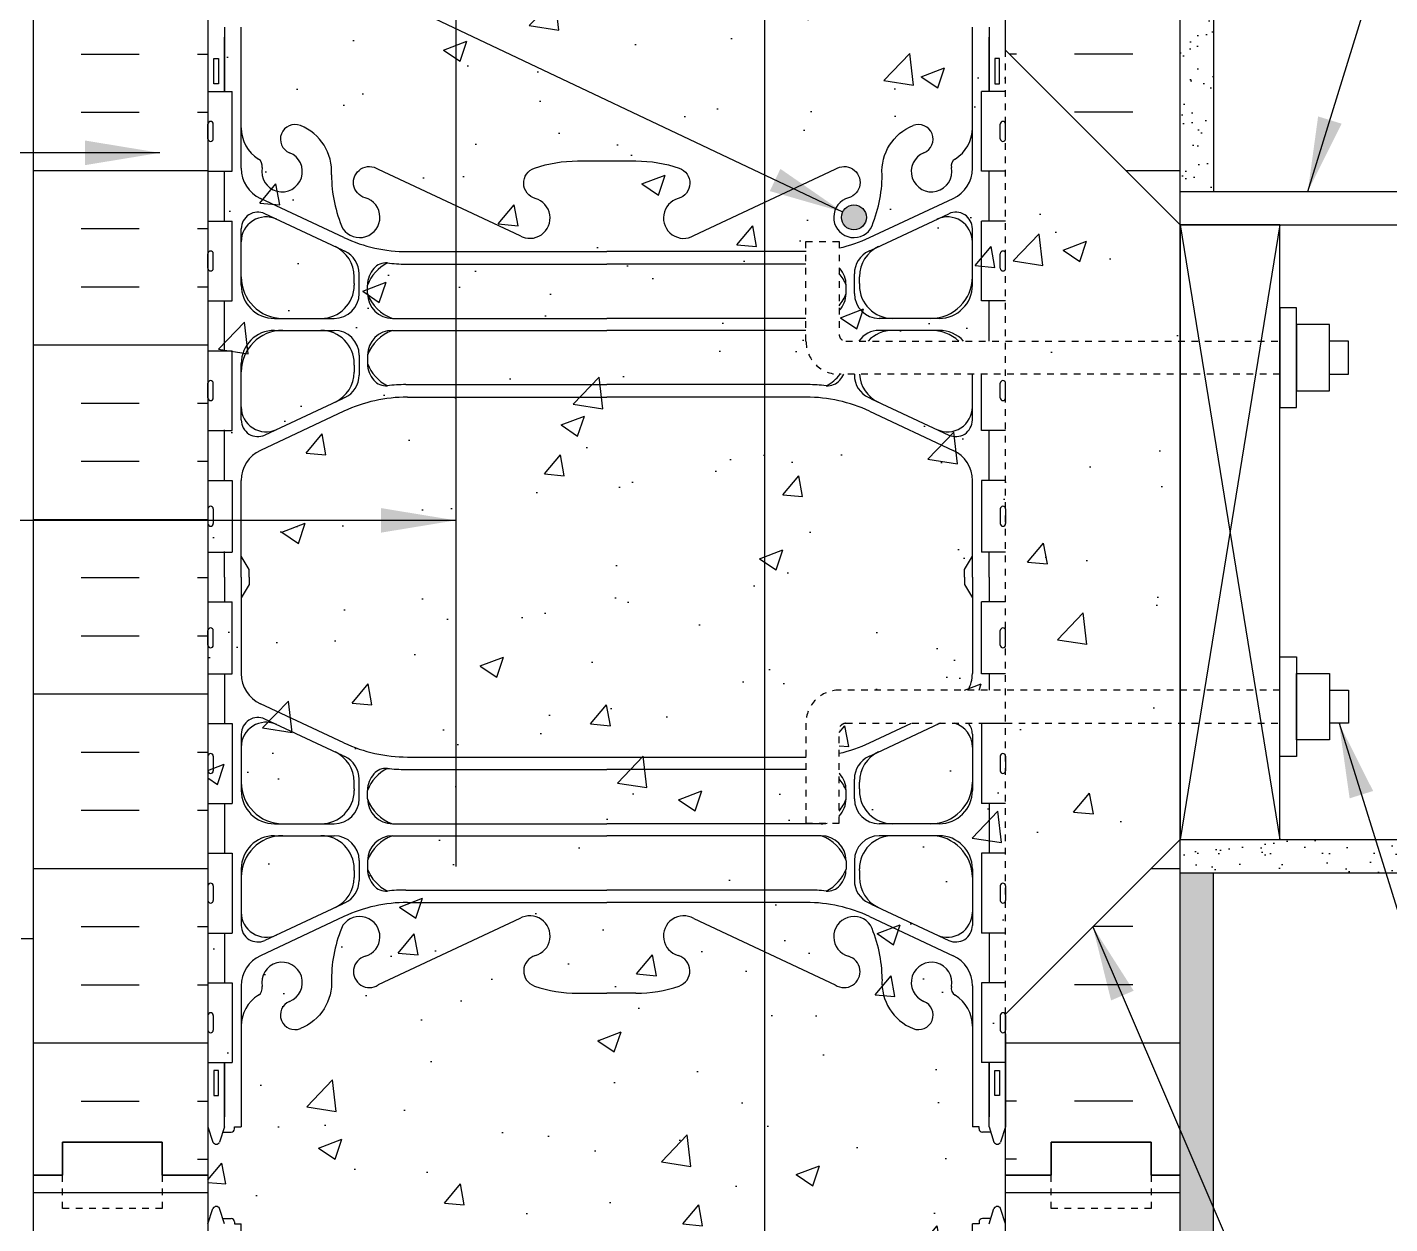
# Model space of a CAD drawing. Header units: inches. Extents: x 109 to 220, y 86 to 157.
# Drawn here: x 174.68 to 195.17, y 128.17 to 146.17 of the extents above; entities that cross this region are included whole.
import ezdxf

# ---------------------------------------------------------------- set-up
doc = ezdxf.new("R2010")
doc.units = ezdxf.units.IN
doc.header["$LTSCALE"] = 0.5
doc.header["$MEASUREMENT"] = 0
doc.linetypes.add('DASHED2', pattern=[0.375, 0.25, -0.125])
doc.linetypes.add('HIDDEN2', pattern=[0.1875, 0.125, -0.0625])
for name, color, linetype in [('HATCH', 12, 'Continuous'), ('LINE15', 9, 'Continuous'), ('LINE18', 9, 'Continuous'), ('line25', 2, 'Continuous'), ('LINE3', 3, 'Continuous'), ('LINE50', 5, 'Continuous'), ('LINE9', 9, 'Continuous'), ('TEXT', 4, 'Continuous'), ('Web_Edge', 9, 'Continuous')]:
    doc.layers.add(name, color=color, linetype=linetype)
doc.styles.add('DIM', font='romans.shx', dxfattribs={"width": 0.7})
doc.dimstyles.new('ext_12', dxfattribs={"dimscale": 12, "dimtxt": 0.09375, "dimasz": 0.09375, "dimexe": 0.09375, "dimexo": 0.0625, "dimgap": 0.0625, "dimtad": 1, "dimdec": 1, "dimzin": 3, "dimdsep": 46, "dimlunit": 4, "dimtxsty": 'DIM', "dimcen": 0.09, "dimdle": 0.09375, "dimclrt": 4, "dimadec": 0, "dimazin": 0, "dimtfac": 1, "dimtdec": 1, "dimtmove": 2, "dimatfit": 3, "dimfxl": 0, "dimfrac": 2, "dimtolj": 1, "dimtzin": 0, "dimarcsym": 0})
pattern_1 = [(37.5, (80.9344, 13.57936), (-0.0157483, 0.48170594), [0, -0.38, 0, -0.425, 0, -0.40625]), (7.5, (80.9344, 13.57936), (0.4424442, 0.7055365), [0, -0.205, 0, -0.3425, 0, -0.13125]), (327.5, (80.6269, 13.57936), (0.7785355, 0.0014148), [0, -0.125, 0, -0.45, 0, -0.5875]), (317.5, (80.6269, 13.57936), (0.7515317, 0.219419), [0, -0.0625, 0, -0.295, 0, -0.3375])]

msp = doc.modelspace()

# ---------------------------------------------------------------- hatches: boundary and pattern name
at = {"layer": 'HATCH'}
h = msp.add_hatch(dxfattribs=at)
h.set_pattern_fill('AR-SAND', color=256, scale=0.25, style=0)
h.set_pattern_definition(pattern_1)
h.paths.add_polyline_path([(192.5205, 155.8996), (192.0205, 155.8996), (192.0205, 146.8996), (192.0205, 143.6996), (192.5205, 143.6996)])
h = msp.add_hatch(dxfattribs=at)
h.set_pattern_fill('AR-CONC', color=256, scale=0.5, style=0)
h.paths.add_polyline_path([(180.2049, 153.9645, 0.520567), (179.7288, 153.9645, 0.5205671), (179.5154, 153.9645, 0.5205671), (179.3019, 153.9645, 0.520567), (178.8258, 153.9645, 0.520567), (178.2676, 153.9645, 0.5205671), (177.972, 153.9645, 0.4648223), (177.3955, 153.9645), (177.3955, 147.1565), (177.4198, 147.1401), (177.3955, 147.1401), (177.3955, 146.8996), (177.3955, 128.8996), (177.3955, 110.8996), (182.2705, 110.8996), (183.2705, 111.8996), (183.2705, 109.8996), (184.2705, 110.8996), (189.3955, 110.8996), (189.3955, 128.8996), (189.3955, 131.3246), (189.3955, 135.6996), (186.992, 135.6996, 0.4142136), (186.892, 135.5996), (186.892, 134.1996), (186.392, 134.1996), (186.392, 135.6996, -0.4142136), (186.892, 136.1996), (189.3955, 136.1996), (189.3955, 140.9496), (186.892, 140.9496, -0.4142136), (186.392, 141.4496), (186.392, 142.9496), (186.892, 142.9496), (186.892, 141.5496, 0.4142136), (186.992, 141.4496), (189.3955, 141.4496), (189.3955, 145.8246), (189.3955, 146.8996), (189.3955, 153.976, 0.508398), (188.7964, 153.9645, 0.520567), (188.6815, 154.0138, 0.520567), (188.1725, 154.0138, 0.5205671), (187.8113, 154.0138, 0.520567), (187.4172, 154.063, 0.520567), (187.0232, 154.0138, 0.5205671), (186.662, 154.0138, 0.520567), (186.153, 154.0138, 0.520567), (186.0381, 153.9645, 0.520567), (185.4306, 153.9645, 0.0394093), (185.3955, 154.0071, 0.0394093), (185.3604, 153.9645, 0.520567), (184.7529, 153.9645, 0.520567), (184.6379, 154.0138, 0.520567), (184.129, 154.0138, 0.5205671), (183.7678, 154.0138, 0.520567), (183.3737, 154.063, 0.520567), (182.9797, 154.0138, 0.5205671), (182.6185, 154.0138, 0.520567), (182.1095, 154.0138, 0.520567), (181.9946, 153.9645, 0.520567), (181.3871, 153.9645, 0.520567), (180.8124, 153.9645, 0.520567)])
h.paths.add_polyline_path([(184.8499, 143.9099, -1), (184.4749, 143.9099, -1)], flags=16)
h.paths.add_polyline_path([(183.3389, 125.9015, -1), (182.9639, 125.9015, -1)], flags=16)
h = msp.add_hatch(dxfattribs=at)
h.set_pattern_fill('INSUL', color=256, scale=7, style=0)
h.set_pattern_definition([(0, (-2748.766, -268.11), (0, 2.625), []), (0, (-2748.766, -267.235), (0, 2.625), [0.875, -0.875]), (0, (-2748.766, -266.36), (0, 2.625), [0.875, -0.875])])
h.paths.add_polyline_path([(174.7705, 128.8996), (175.208, 128.8996), (175.208, 129.3996), (176.708, 129.3996), (176.708, 128.8996), (177.3955, 128.8996), (177.3955, 146.8996), (176.708, 146.8996), (176.708, 147.3996), (175.208, 147.3996), (175.208, 146.8996), (174.7705, 146.8996)])
h = msp.add_hatch(dxfattribs=at)
h.set_pattern_fill('INSUL', color=256, scale=7, style=0)
h.set_pattern_definition([(180, (3115.557, -268.11), (0, 2.625), []), (180, (3115.557, -267.235), (0, 2.625), [0.875, -0.875]), (180, (3115.557, -266.36), (0, 2.625), [0.875, -0.875])])
h.paths.add_polyline_path([(192.0205, 133.9496), (189.3955, 131.3246), (189.3955, 128.8996), (190.083, 128.8996), (190.083, 129.3996), (191.583, 129.3996), (191.583, 128.8996), (192.0205, 128.8996)])
h.paths.add_polyline_path([(189.3955, 145.8246), (192.0205, 143.1996), (192.0205, 146.8996), (191.583, 146.8996), (191.583, 147.3996), (190.083, 147.3996), (190.083, 146.8996), (189.3955, 146.8996)])
h = msp.add_hatch(dxfattribs=at)
h.set_pattern_fill('AR-CONC', color=256, scale=0.5, style=0)
h.set_pattern_definition([(50, (55.9714, -16.6896), (3.5863, -0.31376), [0.375, -4.125]), (355, (55.9714, -16.6896), (-0.693757, 3.76096), [0.3, -3.3]), (100.4514, (56.2703, -16.7157), (2.892547, 3.4472), [0.3187, -3.50571]), (46.1842, (55.9714, -15.6896), (5.336205, -0.827595), [0.5625, -6.1875]), (96.6356, (56.416, -15.7586), (4.67331, 4.87059), [0.47805, -5.25856]), (351.1842, (55.9714, -15.6896), (4.67331, 4.8706), [0.45, -4.95]), (21, (56.4714, -15.9396), (2.984535, -2.013094), [0.375, -4.125]), (326, (56.4714, -15.9396), (1.216577, 3.62575), [0.3, -3.3]), (71.4514, (56.72, -16.1074), (4.201113, 1.61265), [0.3187, -3.50571]), (37.5, (55.9714, -16.6896), (0.060799, 1.664469), [0, -3.26, 0, -3.35, 0, -3.3125]), (7.5, (55.9714, -16.6896), (1.315348, 1.972059), [0, -1.91, 0, -3.185, 0, -1.2625]), (327.5, (54.8564, -16.6896), (2.669112, -0.112774), [0, -1.25, 0, -3.9, 0, -5.175]), (317.5, (54.3564, -16.6896), (2.91593, 0.500525), [0, -1.625, 0, -2.59, 0, -3.675])])
h.paths.add_polyline_path([(192.0205, 140.6371), (189.3955, 140.6371), (189.3955, 136.5121), (192.0205, 136.5121)])
h.paths.add_polyline_path([(192.0205, 135.0746), (192.0205, 136.0121), (189.3955, 136.0121), (189.3955, 132.4496)])
h.paths.add_polyline_path([(189.3955, 144.6996), (189.3955, 141.1371), (192.0205, 141.1371), (192.0205, 142.0746)])
h = msp.add_hatch(dxfattribs=at)
h.set_pattern_fill('AR-SAND', color=256, scale=0.25, style=0)
h.set_pattern_definition(pattern_1)
h.paths.add_polyline_path([(211.0929, 133.4496), (211.0929, 133.9496), (192.0205, 133.9496), (192.0205, 133.4496)])
h = msp.add_hatch(dxfattribs=at)
h.set_pattern_fill('AR-SAND', color=256, scale=0.25, style=0)
h.set_pattern_definition(pattern_1)
h.paths.add_polyline_path([(192.5205, 133.4496), (192.0205, 133.4496), (192.0205, 128.8996), (192.0205, 110.8996), (192.5205, 110.8996)])
h = msp.add_hatch(dxfattribs=at)
h.set_pattern_fill('INSUL', color=256, scale=7, style=0)
h.set_pattern_definition([(0, (-2748.766, -286.11), (0, 2.625), []), (0, (-2748.766, -285.235), (0, 2.625), [0.875, -0.875]), (0, (-2748.766, -284.36), (0, 2.625), [0.875, -0.875])])
h.paths.add_polyline_path([(174.7705, 110.8996), (175.208, 110.8996), (175.208, 111.3996), (176.708, 111.3996), (176.708, 110.8996), (177.3955, 110.8996), (177.3955, 128.8996), (176.708, 128.8996), (176.708, 129.3996), (175.208, 129.3996), (175.208, 128.8996), (174.7705, 128.8996)])
h = msp.add_hatch(dxfattribs=at)
h.set_pattern_fill('INSUL', color=256, scale=7, style=0)
h.set_pattern_definition([(180, (3115.557, -286.11), (0, 2.625), []), (180, (3115.557, -285.235), (0, 2.625), [0.875, -0.875]), (180, (3115.557, -284.36), (0, 2.625), [0.875, -0.875])])
h.paths.add_polyline_path([(192.0205, 110.8996), (191.583, 110.8996), (191.583, 111.3996), (190.083, 111.3996), (190.083, 110.8996), (189.3955, 110.8996), (189.3955, 128.8996), (190.083, 128.8996), (190.083, 129.3996), (191.583, 129.3996), (191.583, 128.8996), (192.0205, 128.8996)])
at = {"layer": 'LINE3'}
msp.add_hatch(color=256, dxfattribs=at).paths.add_polyline_path([(186.9264, 143.3112, 1), (187.3014, 143.3112, 1)])

# ---------------------------------------------------------------- linework, layer by layer
at = {"layer": 'HATCH'}
for p, q in [((192.0205, 143.1996), (192.0205, 133.9496)), ((192.0205, 143.1996), (193.5205, 133.9496)), ((193.5205, 143.1996), (192.0205, 133.9496)), ((192.0205, 141.4496), (192.0205, 140.6996))]:
    msp.add_line(p, q, dxfattribs=at)
at = {"layer": 'HATCH', "color": 2}
msp.add_lwpolyline([(192.0205, 133.9496), (193.5205, 133.9496), (193.5205, 143.1996), (192.0205, 143.1996)], close=True, dxfattribs=at)
at = {"layer": 'LINE15', "linetype": 'HIDDEN2'}
for points in [[(186.892, 140.9496, -0.4142136), (186.392, 141.4496), (186.392, 142.9496), (186.892, 142.9496), (186.892, 141.5496, 0.4142136), (186.992, 141.4496)], [(186.892, 136.1996, 0.4142136), (186.392, 135.6996), (186.392, 134.1996), (186.892, 134.1996), (186.892, 135.5996, -0.4142136), (186.992, 135.6996)]]:
    msp.add_lwpolyline(points, format="xyb", dxfattribs=at)
for points in [[(186.992, 141.4496), (193.5205, 141.4496)], [(193.5205, 140.9496), (186.892, 140.9496)], [(193.5205, 136.1996), (186.892, 136.1996)], [(186.992, 135.6996), (193.5205, 135.6996)]]:
    msp.add_lwpolyline(points, dxfattribs=at)
at = {"layer": 'LINE18'}
for points in [[(193.5205, 140.4496), (193.7705, 140.4496), (193.7705, 141.9496), (193.5205, 141.9496)], [(193.7705, 140.6996), (194.2705, 140.6996), (194.2705, 141.6996), (193.7705, 141.6996)], [(193.5205, 136.6996), (193.7705, 136.6996), (193.7705, 135.1996), (193.5205, 135.1996)], [(193.7705, 136.4496), (194.2705, 136.4496), (194.2705, 135.4496), (193.7705, 135.4496)]]:
    msp.add_lwpolyline(points, close=True, dxfattribs=at)
for points in [[(194.2705, 140.9496), (194.5514, 140.9496), (194.5514, 141.4496), (194.2705, 141.4496)], [(194.2705, 136.1996), (194.5514, 136.1996), (194.5514, 135.6996), (194.2705, 135.6996)]]:
    msp.add_lwpolyline(points, dxfattribs=at)
at = {"layer": 'line25'}
for p, q in [((177.3955, 146.8996), (177.3955, 128.8996)), ((177.3955, 146.8996), (177.3955, 128.8996)), ((189.3955, 145.8246), (189.3955, 146.8996)), ((192.0205, 143.1996), (189.3955, 145.8246)), ((177.3955, 145.2046), (177.7604, 145.2046)), ((177.7604, 144.0046), (177.7604, 145.2046)), ((189.3955, 145.2046), (189.0305, 145.2046)), ((189.0305, 144.0046), (189.0305, 145.2046)), ((177.3955, 144.4946), (177.3955, 144.7146)), ((177.4355, 144.7546), (177.4355, 144.7546)), ((177.4755, 144.4946), (177.4755, 144.7146)), ((189.3155, 144.4946), (189.3155, 144.7146)), ((189.3555, 144.7546), (189.3555, 144.7546)), ((189.3955, 144.4946), (189.3955, 144.7146)), ((177.3955, 144.6596), (177.3955, 144.6596)), ((177.3955, 144.5496), (177.3955, 144.5496)), ((189.3955, 144.6596), (189.3955, 144.6596)), ((189.3955, 144.5496), (189.3955, 144.5496)), ((177.4355, 144.4546), (177.4355, 144.4546)), ((189.3555, 144.4546), (189.3555, 144.4546)), ((177.3955, 144.0046), (177.7604, 144.0046)), ((189.3955, 144.0046), (189.0305, 144.0046)), ((177.3955, 143.2546), (177.7604, 143.2546)), ((177.7604, 142.0546), (177.7604, 143.2546)), ((189.3955, 143.2546), (189.0305, 143.2546)), ((189.0305, 142.0546), (189.0305, 143.2546)), ((192.0205, 143.1996), (211.0929, 143.1996)), ((177.3955, 142.5446), (177.3955, 142.7646)), ((177.3955, 142.7096), (177.3955, 142.7096)), ((177.4355, 142.8046), (177.4355, 142.8046)), ((177.4755, 142.5446), (177.4755, 142.7646)), ((189.3155, 142.5446), (189.3155, 142.7646)), ((189.3555, 142.8046), (189.3555, 142.8046)), ((189.3955, 142.5446), (189.3955, 142.7646)), ((189.3955, 142.7096), (189.3955, 142.7096)), ((177.3955, 142.5996), (177.3955, 142.5996)), ((177.4355, 142.5046), (177.4355, 142.5046)), ((189.3555, 142.5046), (189.3555, 142.5046)), ((189.3955, 142.5996), (189.3955, 142.5996)), ((177.3955, 142.0546), (177.7604, 142.0546)), ((189.3955, 142.0546), (189.0305, 142.0546)), ((177.3955, 141.3046), (177.7604, 141.3046)), ((177.7604, 140.1046), (177.7604, 141.3046)), ((177.4355, 140.8546), (177.4355, 140.8546)), ((189.0305, 140.1046), (189.0305, 140.9496)), ((189.3555, 140.8546), (189.3555, 140.8546)), ((177.3955, 140.5946), (177.3955, 140.8146)), ((177.3955, 140.7596), (177.3955, 140.7596)), ((177.3955, 140.6496), (177.3955, 140.6496)), ((177.4755, 140.5946), (177.4755, 140.8146)), ((189.3155, 140.5946), (189.3155, 140.8146)), ((189.3955, 140.5946), (189.3955, 140.8146)), ((189.3955, 140.7596), (189.3955, 140.7596)), ((189.3955, 140.6496), (189.3955, 140.6496)), ((177.4355, 140.5546), (177.4355, 140.5546)), ((189.3555, 140.5546), (189.3555, 140.5546)), ((177.3955, 140.1046), (177.7604, 140.1046)), ((189.3955, 140.1046), (189.0305, 140.1046)), ((177.3955, 139.3546), (177.7604, 139.3546)), ((177.7604, 139.3546), (177.7604, 138.2746)), ((189.3955, 139.3546), (189.0305, 139.3546)), ((189.0305, 139.3546), (189.0305, 138.2746)), ((177.3955, 138.9246), (177.3955, 138.7046)), ((177.3955, 138.8696), (177.3955, 138.8696)), ((177.4355, 138.9646), (177.4355, 138.9646)), ((177.4755, 138.9246), (177.4755, 138.7046)), ((189.3155, 138.9246), (189.3155, 138.7046)), ((189.3555, 138.9646), (189.3555, 138.9646)), ((189.3955, 138.9246), (189.3955, 138.7046)), ((189.3955, 138.8696), (189.3955, 138.8696)), ((177.3955, 138.7596), (177.3955, 138.7596)), ((177.4355, 138.6646), (177.4355, 138.6646)), ((189.3555, 138.6646), (189.3555, 138.6646)), ((189.3955, 138.7596), (189.3955, 138.7596)), ((177.3955, 138.2746), (177.7604, 138.2746)), ((189.3955, 138.2746), (189.0305, 138.2746)), ((177.3955, 137.5246), (177.7604, 137.5246)), ((177.7604, 136.4446), (177.7604, 137.5246)), ((189.3955, 137.5246), (189.0305, 137.5246)), ((189.0305, 136.4446), (189.0305, 137.5246)), ((177.4355, 137.1346), (177.4355, 137.1346)), ((189.3555, 137.1346), (189.3555, 137.1346)), ((177.3955, 136.8746), (177.3955, 137.0946)), ((177.3955, 137.0396), (177.3955, 137.0396)), ((177.3955, 136.9296), (177.3955, 136.9296)), ((177.4755, 136.8746), (177.4755, 137.0946)), ((189.3155, 136.8746), (189.3155, 137.0946)), ((189.3955, 136.8746), (189.3955, 137.0946)), ((189.3955, 137.0396), (189.3955, 137.0396)), ((189.3955, 136.9296), (189.3955, 136.9296)), ((177.4355, 136.8346), (177.4355, 136.8346)), ((189.3555, 136.8346), (189.3555, 136.8346)), ((177.3955, 136.4446), (177.7604, 136.4446)), ((189.3955, 136.4446), (189.0305, 136.4446)), ((177.3955, 135.6946), (177.7604, 135.6946)), ((177.7604, 135.6946), (177.7604, 134.4946)), ((189.3955, 135.6946), (189.0305, 135.6946)), ((189.0305, 135.6946), (189.0305, 134.4946)), ((177.3955, 135.2046), (177.3955, 134.9846)), ((177.3955, 135.1496), (177.3955, 135.1496)), ((177.4355, 135.2446), (177.4355, 135.2446)), ((177.4755, 135.2046), (177.4755, 134.9846)), ((189.3155, 135.2046), (189.3155, 134.9846)), ((189.3555, 135.2446), (189.3555, 135.2446)), ((189.3955, 135.2046), (189.3955, 134.9846)), ((189.3955, 135.1496), (189.3955, 135.1496)), ((177.3955, 135.0396), (177.3955, 135.0396)), ((177.4355, 134.9446), (177.4355, 134.9446)), ((189.3555, 134.9446), (189.3555, 134.9446)), ((189.3955, 135.0396), (189.3955, 135.0396)), ((177.3955, 134.4946), (177.7604, 134.4946)), ((189.3955, 134.4946), (189.0305, 134.4946)), ((192.0205, 133.9496), (189.3955, 131.3246)), ((192.0205, 133.9496), (211.0929, 133.9496)), ((192.0205, 133.9496), (195.0205, 133.9496)), ((177.3955, 133.7446), (177.7604, 133.7446)), ((177.7604, 133.7446), (177.7604, 132.5446)), ((189.3955, 133.7446), (189.0305, 133.7446)), ((189.0305, 133.7446), (189.0305, 132.5446)), ((177.3955, 133.2546), (177.3955, 133.0346)), ((177.4755, 133.2546), (177.4755, 133.0346)), ((189.3155, 133.2546), (189.3155, 133.0346)), ((189.3955, 133.2546), (189.3955, 133.0346)), ((177.3955, 133.1996), (177.3955, 133.1996)), ((177.3955, 133.0896), (177.3955, 133.0896)), ((189.3955, 133.1996), (189.3955, 133.1996)), ((189.3955, 133.0896), (189.3955, 133.0896)), ((177.4355, 132.9946), (177.4355, 132.9946)), ((189.3555, 132.9946), (189.3555, 132.9946)), ((177.3955, 132.5446), (177.7604, 132.5446)), ((189.3955, 132.5446), (189.0305, 132.5446)), ((177.3955, 131.7946), (177.7604, 131.7946)), ((177.7604, 131.7946), (177.7604, 130.5946)), ((189.3955, 131.7946), (189.0305, 131.7946)), ((189.0305, 131.7946), (189.0305, 130.5946)), ((177.3955, 131.3046), (177.3955, 131.0846)), ((177.3955, 131.2496), (177.3955, 131.2496)), ((177.4355, 131.3446), (177.4355, 131.3446)), ((177.4755, 131.3046), (177.4755, 131.0846)), ((189.3155, 131.3046), (189.3155, 131.0846)), ((189.3555, 131.3446), (189.3555, 131.3446)), ((189.3955, 128.8996), (189.3955, 131.3246)), ((189.3955, 131.3046), (189.3955, 131.0846)), ((189.3955, 131.2496), (189.3955, 131.2496)), ((177.3955, 131.1396), (177.3955, 131.1396)), ((177.4355, 131.0446), (177.4355, 131.0446)), ((189.3555, 131.0446), (189.3555, 131.0446)), ((189.3955, 131.1396), (189.3955, 131.1396)), ((177.3955, 130.5946), (177.7604, 130.5946)), ((189.3955, 130.5946), (189.0305, 130.5946)), ((177.3955, 128.8996), (177.3955, 110.8996)), ((189.3955, 110.8996), (189.3955, 128.8996))]:
    msp.add_line(p, q, dxfattribs=at)
for centre, start, end in [((177.4355, 144.7146), 90, 180), ((177.4355, 144.7146), 360, 90), ((189.3555, 144.7146), 90, 180), ((189.3555, 144.7146), 0, 90), ((177.4355, 144.4946), 180, 270), ((177.4355, 144.4946), 270, 0), ((189.3555, 144.4946), 180, 270), ((189.3555, 144.4946), 270, 0), ((177.4355, 142.7646), 90, 180), ((177.4355, 142.7646), 360, 90), ((189.3555, 142.7646), 90, 180), ((189.3555, 142.7646), 0, 90), ((177.4355, 142.5446), 180, 270), ((177.4355, 142.5446), 270, 0), ((189.3555, 142.5446), 180, 270), ((189.3555, 142.5446), 270, 0), ((177.4355, 140.8146), 90, 180), ((177.4355, 140.8146), 360, 90), ((189.3555, 140.8146), 90, 180), ((189.3555, 140.8146), 0, 90), ((177.4355, 140.5946), 180, 270), ((177.4355, 140.5946), 270, 0), ((189.3555, 140.5946), 180, 270), ((189.3555, 140.5946), 270, 0), ((177.4355, 138.9246), 90, 180), ((177.4355, 138.9246), 0, 90), ((189.3555, 138.9246), 90, 180), ((189.3555, 138.9246), 360, 90), ((177.4355, 138.7046), 180, 270), ((177.4355, 138.7046), 270, 0), ((189.3555, 138.7046), 180, 270), ((189.3555, 138.7046), 270, 0), ((177.4355, 137.0946), 90, 180), ((177.4355, 137.0946), 360, 90), ((189.3555, 137.0946), 90, 180), ((189.3555, 137.0946), 0, 90), ((177.4355, 136.8746), 180, 270), ((177.4355, 136.8746), 270, 0), ((189.3555, 136.8746), 180, 270), ((189.3555, 136.8746), 270, 0), ((177.4355, 135.2046), 90, 180), ((177.4355, 135.2046), 0, 90), ((189.3555, 135.2046), 90, 180), ((189.3555, 135.2046), 360, 90), ((177.4355, 134.9846), 180, 270), ((177.4355, 134.9846), 270, 0), ((189.3555, 134.9846), 180, 270), ((189.3555, 134.9846), 270, 0), ((177.4355, 133.2546), 90, 180), ((177.4355, 133.2546), 0, 90), ((189.3555, 133.2546), 90, 180), ((189.3555, 133.2546), 360, 90), ((177.4355, 133.0346), 180, 270), ((177.4355, 133.0346), 270, 0), ((189.3555, 133.0346), 180, 270), ((189.3555, 133.0346), 270, 0), ((177.4355, 131.3046), 90, 180), ((177.4355, 131.3046), 0, 90), ((189.3555, 131.3046), 90, 180), ((189.3555, 131.3046), 360, 90), ((177.4355, 131.0846), 180, 270), ((177.4355, 131.0846), 270, 0), ((189.3555, 131.0846), 180, 270), ((189.3555, 131.0846), 270, 0)]:
    msp.add_arc(centre, 0.04, start, end, dxfattribs=at)
at = {"layer": 'LINE3'}
for p, q in [((181.1232, 155.8996), (181.1232, 133.544)), ((185.7693, 151.8278), (185.7693, 110.8996))]:
    msp.add_line(p, q, dxfattribs=at)
msp.add_circle((187.1139, 143.3112), 0.1875, dxfattribs=at)
at = {"layer": 'LINE50'}
for p, q in [((174.7705, 128.8996), (174.7705, 146.8996)), ((192.0205, 140.6996), (192.0205, 146.8996)), ((192.0205, 128.8996), (192.0205, 143.1996)), ((174.7705, 110.8996), (174.7705, 128.8996)), ((192.0205, 110.8996), (192.0205, 128.8996))]:
    msp.add_line(p, q, dxfattribs=at)
for points in [[(177.3955, 128.8996), (176.708, 128.8996), (176.708, 129.3996), (175.208, 129.3996), (175.208, 128.8996), (174.7705, 128.8996)], [(174.7705, 128.8996), (175.208, 128.8996), (175.208, 129.3996), (176.708, 129.3996), (176.708, 128.8996), (177.3955, 128.8996)], [(189.3955, 128.8996), (190.083, 128.8996), (190.083, 129.3996), (191.583, 129.3996), (191.583, 128.8996), (192.0205, 128.8996)], [(192.0205, 128.8996), (191.583, 128.8996), (191.583, 129.3996), (190.083, 129.3996), (190.083, 128.8996), (189.3955, 128.8996)]]:
    msp.add_lwpolyline(points, dxfattribs=at)
at = {"layer": 'LINE9'}
for p, q in [((192.5205, 155.8996), (192.5205, 143.6996)), ((192.0205, 143.6996), (211.0929, 143.6996)), ((192.0205, 133.4496), (211.0929, 133.4496)), ((192.5205, 110.8996), (192.5205, 133.4496)), ((174.7705, 132.4587), (174.583, 132.4587))]:
    msp.add_line(p, q, dxfattribs=at)
at = {"layer": 'LINE9', "linetype": 'HIDDEN2'}
msp.add_line((189.3955, 131.3246), (189.3955, 145.8246), dxfattribs=at)
at = {"layer": 'LINE9', "linetype": 'DASHED2', "ltscale": 0.15}
for points in [[(176.708, 128.8996), (176.708, 128.8996), (176.708, 128.3996), (175.208, 128.3996), (175.208, 128.8996), (175.208, 128.8996)], [(176.708, 128.8996), (176.708, 128.8996), (176.708, 128.3996), (175.208, 128.3996), (175.208, 128.8996), (175.208, 128.8996)], [(191.583, 128.8996), (191.583, 128.8996), (191.583, 128.3996), (190.083, 128.3996), (190.083, 128.8996), (190.083, 128.8996)], [(191.583, 128.8996), (191.583, 128.8996), (191.583, 128.3996), (190.083, 128.3996), (190.083, 128.8996), (190.083, 128.8996)]]:
    msp.add_lwpolyline(points, dxfattribs=at)
at = {"layer": 'Web_Edge'}
for p, q in [((177.6455, 146.1709), (177.6455, 145.2046)), ((177.8955, 144.049), (177.8955, 146.1709)), ((188.8955, 144.049), (188.8955, 146.1709)), ((189.1455, 146.1709), (189.1455, 145.2046)), ((179.4418, 143.0073), (178.1835, 143.5961)), ((187.3492, 143.0073), (188.6074, 143.5961)), ((179.4177, 142.8198), (178.2514, 143.3656)), ((187.3732, 142.8198), (188.5395, 143.3656)), ((177.8955, 142.2909), (177.8955, 143.1392)), ((188.8955, 142.2909), (188.8955, 143.1392)), ((180.3955, 142.7951), (183.3955, 142.7951)), ((186.3955, 142.7951), (183.3955, 142.7951)), ((179.6705, 142.1659), (179.6705, 142.4629)), ((180.3715, 142.6076), (183.3955, 142.6076)), ((186.392, 142.6076), (183.3955, 142.6076)), ((187.1205, 142.1659), (187.1205, 142.4629)), ((179.5955, 142.3144), (179.5955, 142.4185)), ((179.5955, 142.3144), (179.5955, 142.2909)), ((179.7955, 142.1659), (179.7955, 142.2919)), ((186.9955, 142.1659), (186.9955, 142.2919)), ((187.1955, 142.3144), (187.1955, 142.4185)), ((187.1955, 142.3144), (187.1955, 142.2909)), ((178.3955, 141.7909), (179.2955, 141.7909)), ((180.1705, 141.7909), (183.3955, 141.7909)), ((186.392, 141.7909), (183.3955, 141.7909)), ((188.3955, 141.7909), (187.4955, 141.7909)), ((178.3955, 141.6109), (179.2955, 141.6109)), ((180.1705, 141.6109), (183.3955, 141.6109)), ((186.392, 141.6109), (183.3955, 141.6109)), ((188.3955, 141.6109), (187.4955, 141.6109)), ((179.6705, 141.2359), (179.6705, 140.9389)), ((179.7955, 141.2359), (179.7955, 141.1222)), ((179.7955, 141.2359), (179.7955, 141.1102)), ((177.8955, 140.2627), (177.8955, 141.1109)), ((179.5955, 141.0874), (179.5955, 141.1109)), ((179.5955, 141.0874), (179.5955, 140.9833)), ((187.1205, 140.9496), (187.1205, 140.9389)), ((188.8955, 140.2627), (188.8955, 140.9496)), ((180.3723, 140.7946), (183.3955, 140.7946)), ((186.4187, 140.7946), (183.3955, 140.7946)), ((179.4186, 140.5825), (178.2514, 140.0362)), ((180.3955, 140.6067), (183.3955, 140.6067)), ((186.3955, 140.6067), (183.3955, 140.6067)), ((187.3724, 140.5825), (188.5395, 140.0362)), ((179.4418, 140.3946), (178.1835, 139.8057)), ((187.3492, 140.3946), (188.6074, 139.8057)), ((177.8955, 137.8996), (177.8955, 139.3529)), ((188.8955, 137.8996), (188.8955, 139.3529)), ((178.0155, 138.012), (177.8955, 138.212)), ((178.0155, 138.012), (177.8955, 138.212)), ((188.7755, 138.012), (188.8955, 138.212)), ((188.7755, 138.012), (188.8955, 138.212)), ((178.0155, 137.8996), (178.0155, 138.012)), ((178.0155, 137.8996), (178.0155, 138.012)), ((188.7755, 137.8996), (188.7755, 138.012)), ((188.7755, 137.8996), (188.7755, 138.012)), ((177.8955, 137.8996), (177.8955, 136.4464)), ((178.0155, 137.7873), (177.8955, 137.5873)), ((178.0155, 137.7873), (177.8955, 137.5873)), ((178.0155, 137.8996), (178.0155, 137.7873)), ((178.0155, 137.8996), (178.0155, 137.7873)), ((188.7755, 137.8996), (188.7755, 137.7873)), ((188.7755, 137.8996), (188.7755, 137.7873)), ((188.7755, 137.7873), (188.8955, 137.5873)), ((188.7755, 137.7873), (188.8955, 137.5873)), ((188.8955, 137.8996), (188.8955, 136.4464)), ((179.4418, 135.4047), (178.1835, 135.9936)), ((179.4186, 135.2168), (178.2514, 135.763)), ((187.3492, 135.4047), (187.9794, 135.6996)), ((187.3724, 135.2168), (188.404, 135.6996)), ((177.8955, 135.5366), (177.8955, 134.6884)), ((188.8955, 135.5366), (188.8955, 134.6884)), ((180.3715, 135.0047), (183.3955, 135.0047)), ((186.392, 135.0047), (183.3955, 135.0047)), ((179.5955, 134.7119), (179.5955, 134.816)), ((179.5955, 134.7119), (179.5955, 134.6884)), ((179.6705, 134.5634), (179.6705, 134.8604)), ((179.7955, 134.563), (179.7955, 134.6889)), ((186.9955, 134.563), (186.9955, 134.6889)), ((187.1205, 134.5634), (187.1205, 134.8604)), ((187.1955, 134.7119), (187.1955, 134.816)), ((187.1955, 134.7119), (187.1955, 134.6884)), ((178.3955, 134.1884), (179.2955, 134.1884)), ((180.1705, 134.188), (183.3955, 134.188)), ((186.6205, 134.188), (183.3955, 134.188)), ((188.3955, 134.1884), (187.4955, 134.1884)), ((178.3955, 134.0084), (179.2955, 134.0084)), ((180.1705, 134.008), (183.3955, 134.008)), ((186.6205, 134.008), (183.3955, 134.008)), ((188.3955, 134.0084), (187.4955, 134.0084)), ((177.8955, 133.5084), (177.8955, 132.6601)), ((179.5955, 133.4849), (179.5955, 133.5084)), ((179.5955, 133.4849), (179.5955, 133.3808)), ((179.6705, 133.6334), (179.6705, 133.3363)), ((179.7955, 133.633), (179.7955, 133.5073)), ((179.7955, 133.633), (179.7955, 133.5193)), ((186.9955, 133.633), (186.9955, 133.5193)), ((186.9955, 133.633), (186.9955, 133.5073)), ((187.1205, 133.6334), (187.1205, 133.3363)), ((187.1955, 133.4849), (187.1955, 133.5084)), ((187.1955, 133.4849), (187.1955, 133.3808)), ((188.8955, 133.5084), (188.8955, 132.6601)), ((180.3723, 133.1917), (183.3955, 133.1917)), ((186.4187, 133.1917), (183.3955, 133.1917)), ((179.4177, 132.9795), (178.2514, 132.4337)), ((180.3955, 133.0042), (183.3955, 133.0042)), ((186.3955, 133.0042), (183.3955, 133.0042)), ((187.3732, 132.9795), (188.5395, 132.4337)), ((179.4418, 132.792), (178.1835, 132.2032)), ((182.0853, 132.7633), (179.9581, 131.7639)), ((184.7057, 132.7633), (186.8329, 131.7639)), ((187.3492, 132.792), (188.6074, 132.2032)), ((177.8955, 131.7503), (177.8955, 129.6284)), ((182.9562, 131.6394), (183.3955, 131.6394)), ((183.8347, 131.6394), (183.3955, 131.6394)), ((188.8955, 131.7503), (188.8955, 129.6284)), ((177.6455, 129.6284), (177.6455, 130.5946)), ((189.1455, 129.6284), (189.1455, 130.5946)), ((177.3955, 129.6284), (177.4705, 129.3984)), ((177.6455, 129.6284), (177.5705, 129.3984)), ((177.6194, 129.5484), (177.7455, 129.5484)), ((177.7955, 129.6284), (177.8955, 129.6284)), ((177.7955, 129.5984), (177.7955, 129.6284)), ((177.7955, 129.5984), (177.7955, 129.5984)), ((188.9955, 129.6284), (188.8955, 129.6284)), ((188.9955, 129.5984), (188.9955, 129.6284)), ((188.9955, 129.5984), (188.9955, 129.5984)), ((189.1716, 129.5484), (189.0455, 129.5484)), ((189.1455, 129.6284), (189.2205, 129.3984)), ((189.3955, 129.6284), (189.3205, 129.3984)), ((177.3955, 128.1709), (177.4705, 128.4009)), ((177.6455, 128.1709), (177.5705, 128.4009)), ((189.1455, 128.1709), (189.2205, 128.4009)), ((189.3955, 128.1709), (189.3205, 128.4009)), ((177.6194, 128.2509), (177.7455, 128.2509)), ((177.7955, 128.2009), (177.7955, 128.1709)), ((177.7955, 128.2009), (177.7955, 128.2009)), ((177.7955, 128.1709), (177.8955, 128.1709)), ((177.8955, 126.049), (177.8955, 128.1709)), ((188.8955, 126.049), (188.8955, 128.1709)), ((188.9955, 128.1709), (188.8955, 128.1709)), ((188.9955, 128.2009), (188.9955, 128.2009)), ((188.9955, 128.2009), (188.9955, 128.1709)), ((189.1716, 128.2509), (189.0455, 128.2509))]:
    msp.add_line(p, q, dxfattribs=at)
for points in [[(177.6455, 145.2046), (177.6455, 146.0209)], [(189.1455, 145.2046), (189.1455, 146.0209)], [(177.6455, 143.2546), (177.6455, 144.0109)], [(189.1455, 143.2546), (189.1455, 144.0046)], [(177.6455, 141.3046), (177.6455, 142.0609)], [(189.1455, 141.4496), (189.1455, 142.0546)], [(177.6455, 139.3546), (177.6455, 140.1142)], [(189.1455, 139.3546), (189.1455, 140.1046)], [(177.6455, 137.8996), (177.6455, 138.2842)], [(189.1455, 137.8996), (189.1455, 138.2746)], [(177.6455, 137.8996), (177.6455, 137.5246)], [(189.1455, 137.8996), (189.1455, 137.5246)], [(177.6455, 136.4446), (177.6455, 135.6946)], [(189.1455, 136.4446), (189.1455, 136.1996)], [(189.1455, 135.6996), (189.1455, 135.6946)], [(180.3955, 135.1926), (183.3955, 135.1926), (186.3955, 135.1926)], [(177.6455, 134.4946), (177.6455, 133.7446)], [(189.1455, 134.4946), (189.1455, 133.7446)], [(177.6455, 132.5446), (177.6455, 131.7946)], [(189.1455, 132.5446), (189.1455, 131.7946)], [(189.3955, 131.0284), (189.3955, 129.6284)], [(177.6455, 130.5946), (177.6455, 129.7784)], [(189.1455, 130.5946), (189.1455, 129.7784)]]:
    msp.add_lwpolyline(points, dxfattribs=at)
for points in [[(177.5555, 145.3209), (177.4855, 145.3209), (177.4855, 145.7009), (177.5555, 145.7009)], [(189.2355, 145.3209), (189.3055, 145.3209), (189.3055, 145.7009), (189.2355, 145.7009)], [(177.5555, 130.4784), (177.4855, 130.4784), (177.4855, 130.0984), (177.5555, 130.0984)], [(189.2355, 130.4784), (189.3055, 130.4784), (189.3055, 130.0984), (189.2355, 130.0984)]]:
    msp.add_lwpolyline(points, close=True, dxfattribs=at)
for points in [[(179.2538, 143.9495, 0.3253125), (178.7872, 144.6917)], [(187.5372, 143.9495, -0.3253125), (188.0038, 144.6917)], [(179.2538, 143.9495, 0.1048804), (179.4262, 143.1377, 1.4229132), (179.7597, 143.6048, -1.1711046), (179.9581, 144.0353), (182.0853, 143.036, 1.1330275), (182.3204, 143.5937, -0.7355925), (182.3076, 144.0518, -0.0827551), (182.9562, 144.1598), (183.3955, 144.1598), (183.8347, 144.1598, -0.0827551), (184.4833, 144.0518, -0.7355925), (184.4705, 143.5937, 1.1330275), (184.7057, 143.036), (186.8329, 144.0353, -1.1711046), (187.0313, 143.6048, 1.4229132), (187.3648, 143.1377, 0.1048804), (187.5372, 143.9495)], [(179.2538, 131.8498, -0.3253125), (178.7872, 131.1076)], [(187.5372, 131.8498, 0.3253125), (188.0038, 131.1076)]]:
    msp.add_lwpolyline(points, format="xyb", dxfattribs=at)
for centre, radius, start, end in [((178.4455, 144.6556), 0.55, 180, 238.0732), ((178.7055, 144.4874), 0.22, 68.19625, 248.19625), ((188.0855, 144.4874), 0.22, 291.80375, 111.80375), ((188.3455, 144.6556), 0.55, 301.9268, 0), ((178.0885, 144.0827), 0.125, 348.90556, 58.0732), ((178.5105, 144), 0.305, 168.90556, 68.19625), ((188.2805, 144), 0.305, 111.80375, 11.09444), ((188.7024, 144.0827), 0.125, 121.9268, 191.09444), ((178.3955, 144.049), 0.5, 180, 244.92041), ((188.3955, 144.049), 0.5, 295.07959, 0), ((178.1455, 143.1392), 0.25, 64.92041, 180), ((178.2705, 142.9426), 0.375, 64.92041, 180), ((188.5205, 142.9426), 0.375, 0, 115.07959), ((188.6455, 143.1392), 0.25, 0, 115.07959), ((179.0955, 142.4185), 0.5, 0, 64.92041), ((180.3955, 145.0451), 2.25, 244.92041, 270), ((186.3955, 145.0451), 2.25, 282.74836, 295.07959), ((187.6955, 142.4185), 0.5, 115.07959, 180), ((180.3715, 144.8576), 2.25, 244.92041, 245.94764), ((179.2943, 142.4626), 0.3762, 0.05139, 64.80806), ((187.4966, 142.4626), 0.3762, 115.19194, 179.94861), ((186.4195, 144.8576), 2.25, 294.05236, 295.07959), ((180.3786, 142.0691), 0.6242, 117.09656, 159.08811), ((180.1716, 142.2915), 0.3762, 138.37041, 179.94861), ((180.0773, 142.3753), 0.25, 86.12089, 138.37041), ((180.3715, 144.8576), 2.25, 262.92277, 270), ((186.7136, 142.3753), 0.25, 41.62959, 44.48222), ((186.4124, 142.0691), 0.6242, 20.91189, 39.79564), ((186.6193, 142.2915), 0.3762, 0.05139, 41.62959), ((178.5205, 142.4159), 0.625, 180, 270), ((178.3955, 142.2909), 0.5, 180, 270), ((179.0955, 142.2909), 0.5, 270, 0), ((187.6955, 142.2909), 0.5, 180, 270), ((188.2705, 142.4159), 0.625, 270, 0), ((188.3955, 142.2909), 0.5, 270, 0), ((179.2955, 142.1659), 0.375, 270, 0), ((180.3773, 142.3727), 0.6175, 199.56816, 250.43184), ((180.1705, 142.1659), 0.375, 180, 270), ((186.6205, 142.1659), 0.375, 316.38711, 0), ((186.4137, 142.3727), 0.6175, 320.77193, 340.43184), ((187.4955, 142.1659), 0.375, 180, 270), ((178.5205, 140.9859), 0.625, 90, 180), ((178.3955, 141.1109), 0.5, 90, 180), ((179.0955, 141.1109), 0.5, 0, 90), ((179.2955, 141.2359), 0.375, 360, 90), ((180.3773, 141.0294), 0.6175, 109.64583, 160.43184), ((180.1705, 141.2359), 0.375, 90, 180), ((187.4955, 141.2359), 0.375, 90, 145.25291), ((187.6955, 141.1109), 0.5, 90, 137.35404), ((188.2705, 140.9859), 0.625, 47.89976, 90), ((188.3955, 141.1109), 0.5, 42.64596, 90), ((180.3786, 141.333), 0.6242, 200.91189, 242.89488), ((180.1716, 141.1105), 0.3761, 180.04913, 221.61347), ((179.0955, 140.9833), 0.5, 295.07959, 360), ((179.2944, 140.9392), 0.3761, 295.18699, 359.95087), ((180.0773, 141.0268), 0.25, 221.61347, 273.89879), ((186.7137, 141.0268), 0.25, 266.10121, 318.38653), ((186.4124, 141.333), 0.6242, 297.10512, 322.11117), ((186.6194, 141.1105), 0.3761, 318.38653, 334.67682), ((187.4966, 140.9392), 0.3761, 180.04913, 244.81301), ((187.6955, 140.9833), 0.5, 183.85903, 244.92041), ((180.3723, 138.5446), 2.25, 90, 97.09702), ((186.4187, 138.5446), 2.25, 82.90298, 90), ((178.2705, 140.4592), 0.375, 180, 295.07959), ((180.3723, 138.5446), 2.25, 114.07524, 115.07959), ((180.3955, 138.3567), 2.25, 90, 115.07959), ((186.3955, 138.3567), 2.25, 64.92041, 90), ((186.4187, 138.5446), 2.25, 64.92041, 65.92476), ((188.5205, 140.4592), 0.375, 244.92041, 360), ((178.1455, 140.2627), 0.25, 180, 295.07959), ((188.6455, 140.2627), 0.25, 244.92041, 0), ((178.3955, 139.3529), 0.5, 115.07959, 180), ((188.3955, 139.3529), 0.5, 0, 64.92041), ((178.3955, 136.4464), 0.5, 180, 244.92041), ((188.3955, 136.4464), 0.5, 330.42513, 360), ((178.1455, 135.5366), 0.25, 64.92041, 180), ((178.2705, 135.3401), 0.375, 64.92041, 180), ((188.5205, 135.3401), 0.375, 106.50981, 115.07959), ((188.5205, 135.3401), 0.375, 0, 73.49019), ((188.6455, 135.5366), 0.25, 360, 40.70084), ((180.3955, 137.4426), 2.25, 244.92041, 270), ((186.3955, 137.4426), 2.25, 282.74836, 295.07959), ((179.0955, 134.816), 0.5, 0, 64.92041), ((180.3723, 137.2547), 2.25, 244.92041, 245.92476), ((179.2944, 134.8601), 0.3761, 0.04913, 64.81301), ((187.4966, 134.8601), 0.3761, 115.18699, 179.95087), ((187.6955, 134.816), 0.5, 115.07959, 180), ((186.4187, 137.2547), 2.25, 294.07524, 295.07959), ((180.3786, 134.4661), 0.6242, 117.09656, 159.08811), ((180.1716, 134.6886), 0.3762, 138.37041, 179.94861), ((180.0773, 134.7724), 0.25, 86.12089, 138.37041), ((180.3715, 137.2547), 2.25, 262.92277, 270), ((186.7136, 134.7724), 0.25, 41.62959, 44.48222), ((186.6193, 134.6886), 0.3762, 0.05139, 41.62959), ((178.5205, 134.8134), 0.625, 180, 270), ((178.3955, 134.6884), 0.5, 180, 270), ((179.0955, 134.6884), 0.5, 270, 0), ((186.4124, 134.4661), 0.6242, 20.91189, 39.79564), ((187.6955, 134.6884), 0.5, 180, 270), ((188.2705, 134.8134), 0.625, 270, 0), ((188.3955, 134.6884), 0.5, 270, 360), ((179.2955, 134.5634), 0.375, 270, 0), ((180.1705, 134.563), 0.375, 180, 270), ((180.3773, 134.7698), 0.6175, 199.56816, 250.43184), ((186.6205, 134.563), 0.375, 316.38711, 0), ((186.4137, 134.7698), 0.6175, 320.77193, 340.43184), ((187.4955, 134.5634), 0.375, 180, 270), ((186.4137, 134.7698), 0.6175, 289.56816, 292.5754), ((186.6205, 134.563), 0.375, 270, 284.31961), ((178.3955, 133.5084), 0.5, 90, 180), ((178.5205, 133.3834), 0.625, 90, 180), ((179.0955, 133.5084), 0.5, 0, 90), ((179.2955, 133.6334), 0.375, 360, 90), ((180.1705, 133.633), 0.375, 90, 180), ((180.3773, 133.4265), 0.6175, 109.64583, 160.43184), ((186.6205, 133.633), 0.375, 360, 90), ((186.4137, 133.4265), 0.6175, 19.56816, 70.35417), ((187.4955, 133.6334), 0.375, 90, 180), ((187.6955, 133.5084), 0.5, 90, 180), ((188.2705, 133.3834), 0.625, 360, 90), ((188.3955, 133.5084), 0.5, 360, 90), ((180.1716, 133.5076), 0.3761, 180.04913, 221.61347), ((180.3786, 133.7301), 0.6242, 200.91189, 242.89488), ((186.4124, 133.7301), 0.6242, 297.10512, 339.08811), ((186.6194, 133.5076), 0.3761, 318.38653, 359.95087), ((179.0955, 133.3808), 0.5, 295.07959, 360), ((179.2943, 133.3367), 0.3762, 295.19194, 359.94861), ((180.0773, 133.4238), 0.25, 221.61347, 273.89879), ((186.7137, 133.4238), 0.25, 266.10121, 318.38653), ((187.4966, 133.3367), 0.3762, 180.05139, 244.80806), ((187.6955, 133.3808), 0.5, 180, 244.92041), ((180.3723, 130.9417), 2.25, 90, 97.09702), ((186.4187, 130.9417), 2.25, 82.90298, 90), ((178.2705, 132.8566), 0.375, 180, 295.07959), ((180.3715, 130.9417), 2.25, 114.05236, 115.07959), ((180.3955, 130.7542), 2.25, 90, 115.07959), ((186.3955, 130.7542), 2.25, 64.92041, 90), ((186.4195, 130.9417), 2.25, 64.92041, 65.94764), ((188.5205, 132.8566), 0.375, 244.92041, 360), ((178.1455, 132.6601), 0.25, 180, 295.07959), ((181.2538, 131.8493), 2, 156.03617, 179.98544), ((179.677, 132.4881), 0.305, 285.72535, 145.32968), ((182.2378, 132.4992), 0.305, 285.72535, 120), ((184.5532, 132.4992), 0.305, 60, 254.27465), ((187.1139, 132.4881), 0.305, 34.67032, 254.27465), ((185.5372, 131.8493), 2, 0.01456, 23.96383), ((188.6455, 132.6601), 0.25, 244.92041, 360), ((178.3955, 131.7503), 0.5, 115.07959, 180), ((178.5105, 131.7993), 0.305, 291.80375, 191.09444), ((179.8247, 131.9635), 0.24, 105.72535, 303.75), ((182.3855, 131.9746), 0.24, 105.72535, 251.07704), ((184.4055, 131.9746), 0.24, 288.92296, 74.27465), ((186.9662, 131.9635), 0.24, 236.25, 74.27465), ((188.2805, 131.7993), 0.305, 348.90556, 248.19625), ((188.3955, 131.7503), 0.5, 360, 64.92041), ((178.4455, 131.1437), 0.55, 121.9268, 180), ((178.0885, 131.7166), 0.125, 301.9268, 11.09444), ((182.9562, 133.6394), 2, 251.07704, 270), ((183.8347, 133.6394), 2, 270, 288.92296), ((188.7024, 131.7166), 0.125, 168.90556, 238.0732), ((188.3455, 131.1437), 0.55, 360, 58.0732), ((178.7055, 131.3119), 0.22, 111.80375, 291.80375), ((188.0855, 131.3119), 0.22, 248.19625, 68.19625), ((177.7455, 129.5984), 0.05, 270, 0), ((189.0455, 129.5984), 0.05, 180, 270), ((177.5205, 129.425), 0.0567, 208.07249, 331.92751), ((189.2705, 129.425), 0.0567, 208.07249, 331.92751), ((177.5205, 128.3742), 0.0567, 28.07249, 151.92751), ((189.2705, 128.3742), 0.0567, 28.07249, 151.92751), ((177.7455, 128.2009), 0.05, 0, 90), ((189.0455, 128.2009), 0.05, 90, 180)]:
    msp.add_arc(centre, radius, start, end, dxfattribs=at)

# ---------------------------------------------------------------- leaders
at = {"layer": 'TEXT'}
for points, override in [([(193.9416, 143.6996), (196.1378, 150.8163), (198.5948, 150.8163)], {"dimgap": 0.0625, "dimtad": 0}), ([(186.9445, 143.3915), (171.977, 150.4847), (166.902, 150.4847)], {"dimgap": 0.0625, "dimtad": 0}), ([(176.6722, 144.2817), (169.776, 144.2817), (167.2385, 144.2817)], {"dimgap": 0.0625, "dimtad": 0}), ([(181.1232, 138.7524), (170.2573, 138.7524)], {"dimtad": 0}), ([(194.411, 135.6996), (195.3587, 132.6755), (197.5892, 132.6755)], {"dimgap": 0.0625, "dimtad": 0}), ([(190.708, 132.6371), (193.8767, 125.2576), (194.7734, 125.2576)], {"dimgap": 0.0625, "dimtad": 0})]:
    msp.add_leader(points, dimstyle='ext_12', override=override, dxfattribs=at)

doc.saveas('drawing.dxf')
